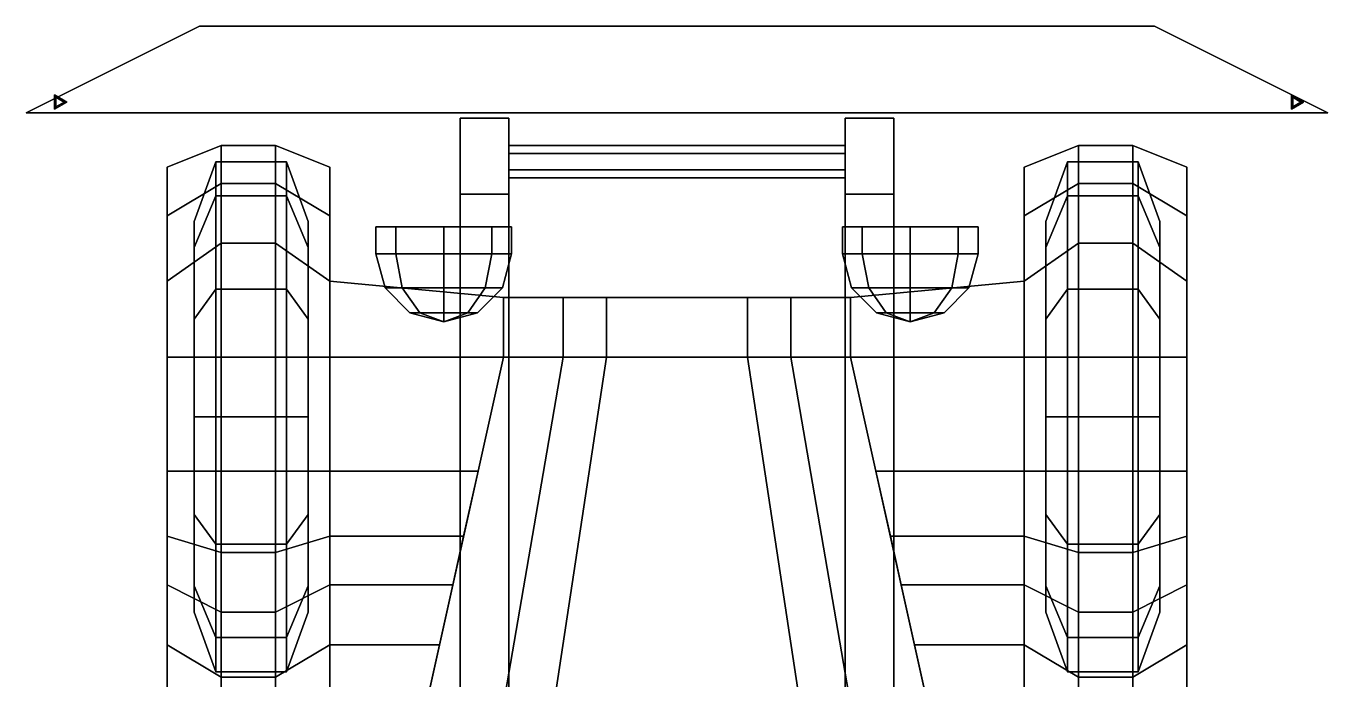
# Model space of a CAD drawing. Header units: millimetres. Extents: x -1.2 to 4.8, y -3.49 to 6.22.
# Drawn here: x -1.2 to 1.2, y 2.285 to 3.49 of the extents above; entities that cross this region are included whole.
import ezdxf

# ---------------------------------------------------------------- set-up
doc = ezdxf.new("R2010")
doc.units = ezdxf.units.MM
doc.layers.add('mudguards', color=6, linetype='Continuous')
doc.layers.add('wheels', color=2, linetype='Continuous')

msp = doc.modelspace()

# ---------------------------------------------------------------- linework, layer by layer
for points in [[(-0.8799999999999999, 3.489999999999999, 0.52), (-1.2, 3.329999999999999, 0.52), (-1.2, 3.329999999999999, 0.71), (-0.8799999999999999, 3.489999999999999, 0.71)], [(0.88, 3.489999999999999, 0.52), (1.2, 3.329999999999999, 0.52), (-1.2, 3.329999999999999, 0.52), (-0.8799999999999999, 3.489999999999999, 0.52)], [(-0.8799999999999999, 3.489999999999999, 0.71), (-1.2, 3.329999999999999, 0.71), (1.2, 3.329999999999999, 0.71), (0.88, 3.489999999999999, 0.71)], [(0.88, 3.489999999999999, 0.71), (0.88, 3.489999999999999, 0.52), (-0.8799999999999999, 3.489999999999999, 0.52), (-0.8799999999999999, 3.489999999999999, 0.71)], [(1.2, 3.329999999999999, 0.71), (1.2, 3.329999999999999, 0.52), (0.88, 3.489999999999999, 0.52), (0.88, 3.489999999999999, 0.71)], [(-1.125, 3.35, 1.07), (-1.1475, 3.362990381056767, 1.07), (-1.1475, 3.362990381056767, 1.11), (-1.125, 3.35, 1.11)], [(-1.1475, 3.362990381056767, 1.07), (-1.1475, 3.337009618943233, 1.07), (-1.1475, 3.337009618943233, 1.11), (-1.1475, 3.362990381056767, 1.11)], [(-1.13, 3.35, 1.06), (-1.145, 3.358660254037844, 1.06), (-1.1475, 3.362990381056767, 1.07), (-1.125, 3.35, 1.07)], [(-1.145, 3.358660254037844, 1.06), (-1.145, 3.341339745962155, 1.06), (-1.1475, 3.337009618943233, 1.07), (-1.1475, 3.362990381056767, 1.07)], [(-1.1475, 3.362990381056767, 1.11), (-1.1475, 3.337009618943233, 1.11), (-1.125, 3.35, 1.11)], [(1.1325, 3.362990381056767, 1.11), (1.1325, 3.337009618943233, 1.11), (1.155, 3.35, 1.11)], [(1.135, 3.358660254037844, 1.06), (1.135, 3.341339745962155, 1.06), (1.1325, 3.337009618943233, 1.07), (1.1325, 3.362990381056767, 1.07)], [(1.15, 3.35, 1.06), (1.135, 3.358660254037844, 1.06), (1.1325, 3.362990381056767, 1.07), (1.155, 3.35, 1.07)], [(1.1325, 3.362990381056767, 1.07), (1.1325, 3.337009618943233, 1.07), (1.1325, 3.337009618943233, 1.11), (1.1325, 3.362990381056767, 1.11)], [(1.155, 3.35, 1.07), (1.1325, 3.362990381056767, 1.07), (1.1325, 3.362990381056767, 1.11), (1.155, 3.35, 1.11)], [(-1.1475, 3.337009618943233, 1.07), (-1.125, 3.35, 1.07), (-1.125, 3.35, 1.11), (-1.1475, 3.337009618943233, 1.11)], [(-1.145, 3.341339745962155, 1.06), (-1.13, 3.35, 1.06), (-1.125, 3.35, 1.07), (-1.1475, 3.337009618943233, 1.07)], [(-1.13, 3.35, 0.71), (-1.145, 3.358660254037844, 0.71), (-1.145, 3.358660254037844, 1.06), (-1.13, 3.35, 1.06)], [(-1.145, 3.358660254037844, 0.71), (-1.145, 3.341339745962155, 0.71), (-1.145, 3.341339745962155, 1.06), (-1.145, 3.358660254037844, 1.06)], [(-1.145, 3.341339745962155, 0.71), (-1.13, 3.35, 0.71), (-1.13, 3.35, 1.06), (-1.145, 3.341339745962155, 1.06)], [(1.135, 3.341339745962155, 1.06), (1.15, 3.35, 1.06), (1.155, 3.35, 1.07), (1.1325, 3.337009618943233, 1.07)], [(1.1325, 3.337009618943233, 1.07), (1.155, 3.35, 1.07), (1.155, 3.35, 1.11), (1.1325, 3.337009618943233, 1.11)], [(1.135, 3.358660254037844, 0.71), (1.135, 3.341339745962155, 0.71), (1.135, 3.341339745962155, 1.06), (1.135, 3.358660254037844, 1.06)], [(1.15, 3.35, 0.71), (1.135, 3.358660254037844, 0.71), (1.135, 3.358660254037844, 1.06), (1.15, 3.35, 1.06)], [(1.135, 3.341339745962155, 0.71), (1.15, 3.35, 0.71), (1.15, 3.35, 1.06), (1.135, 3.341339745962155, 1.06)], [(-1.2, 3.329999999999999, 0.71), (-1.2, 3.329999999999999, 0.52), (1.2, 3.329999999999999, 0.52), (1.2, 3.329999999999999, 0.71)], [(-0.4000000000000004, 3.18, 0.44), (-0.4000000000000004, 1.629999999999999, 0.44), (-0.4000000000000004, 1.629999999999999, 0.64), (-0.4000000000000004, 3.32, 0.64)], [(-0.4000000000000004, 3.32, 0.64), (-0.4000000000000004, 1.629999999999999, 0.64), (-0.3099999999999999, 1.629999999999999, 0.64), (-0.3099999999999999, 3.32, 0.64)], [(-0.3099999999999999, 3.32, 0.64), (-0.3099999999999999, 3.18, 0.44), (-0.4000000000000004, 3.18, 0.44), (-0.4000000000000004, 3.32, 0.64)], [(-0.3099999999999999, 1.629999999999999, 0.64), (-0.3099999999999999, 1.629999999999999, 0.44), (-0.3099999999999999, 3.18, 0.44), (-0.3099999999999999, 3.32, 0.64)], [(0.3099999999999996, 3.18, 0.44), (0.3099999999999996, 1.629999999999999, 0.44), (0.3099999999999996, 1.629999999999999, 0.64), (0.3099999999999996, 3.32, 0.64)], [(0.4, 3.32, 0.64), (0.4, 3.18, 0.44), (0.3099999999999996, 3.18, 0.44), (0.3099999999999996, 3.32, 0.64)], [(0.3099999999999996, 3.32, 0.64), (0.3099999999999996, 1.629999999999999, 0.64), (0.4, 1.629999999999999, 0.64), (0.4, 3.32, 0.64)], [(0.4, 1.629999999999999, 0.64), (0.4, 1.629999999999999, 0.44), (0.4, 3.18, 0.44), (0.4, 3.32, 0.64)], [(0.31, 3.254999999999999, 0.6259807621135332), (0.31, 3.27, 0.6), (-0.31, 3.27, 0.6), (-0.31, 3.254999999999999, 0.6259807621135332)], [(0.31, 3.27, 0.6), (0.31, 3.254999999999999, 0.5740192378864668), (-0.31, 3.254999999999999, 0.5740192378864668), (-0.31, 3.27, 0.6)], [(0.31, 3.225, 0.6259807621135332), (0.31, 3.254999999999999, 0.6259807621135332), (-0.31, 3.254999999999999, 0.6259807621135332), (-0.31, 3.225, 0.6259807621135332)], [(0.31, 3.254999999999999, 0.5740192378864668), (0.31, 3.225, 0.5740192378864668), (-0.31, 3.225, 0.5740192378864668), (-0.31, 3.254999999999999, 0.5740192378864668)], [(0.31, 3.21, 0.6), (0.31, 3.225, 0.6259807621135332), (-0.31, 3.225, 0.6259807621135332), (-0.31, 3.21, 0.6)], [(0.31, 3.225, 0.5740192378864668), (0.31, 3.21, 0.6), (-0.31, 3.21, 0.6), (-0.31, 3.225, 0.5740192378864668)], [(-0.3099999999999999, 3.18, 0.44), (-0.3099999999999999, 1.629999999999999, 0.44), (-0.4000000000000004, 1.629999999999999, 0.44), (-0.4000000000000004, 3.18, 0.44)], [(0.4, 3.18, 0.44), (0.4, 1.629999999999999, 0.44), (0.3099999999999996, 1.629999999999999, 0.44), (0.3099999999999996, 3.18, 0.44)], [(-0.5183883476483184, 3.119999999999999, 1.158388347648319), (-0.5549999999999999, 3.119999999999999, 1.07), (-0.5549999999999999, 3.069999999999999, 1.07), (-0.5183883476483184, 3.069999999999999, 1.158388347648319)], [(-0.5549999999999999, 3.119999999999999, 1.07), (-0.5183883476483184, 3.119999999999999, 0.9816116523516816), (-0.5183883476483184, 3.069999999999999, 0.9816116523516816), (-0.5549999999999999, 3.069999999999999, 1.07)], [(-0.3416116523516816, 3.119999999999999, 0.9816116523516815), (-0.5549999999999999, 3.119999999999999, 1.07), (-0.5183883476483184, 3.119999999999999, 1.158388347648319), (-0.305, 3.119999999999999, 1.07)], [(-0.43, 3.119999999999999, 0.945), (-0.5183883476483184, 3.119999999999999, 0.9816116523516816), (-0.5549999999999999, 3.119999999999999, 1.07), (-0.3416116523516816, 3.119999999999999, 0.9816116523516815)], [(-0.43, 3.119999999999999, 1.195), (-0.5183883476483184, 3.119999999999999, 1.158388347648319), (-0.5183883476483184, 3.069999999999999, 1.158388347648319), (-0.43, 3.069999999999999, 1.195)], [(-0.5183883476483184, 3.119999999999999, 0.9816116523516816), (-0.43, 3.119999999999999, 0.945), (-0.43, 3.069999999999999, 0.945), (-0.5183883476483184, 3.069999999999999, 0.9816116523516816)], [(-0.305, 3.119999999999999, 1.07), (-0.5183883476483184, 3.119999999999999, 1.158388347648319), (-0.43, 3.119999999999999, 1.195), (-0.3416116523516816, 3.119999999999999, 1.158388347648318)], [(-0.3416116523516816, 3.119999999999999, 1.158388347648318), (-0.43, 3.119999999999999, 1.195), (-0.43, 3.069999999999999, 1.195), (-0.3416116523516816, 3.069999999999999, 1.158388347648318)], [(-0.43, 3.119999999999999, 0.945), (-0.3416116523516816, 3.119999999999999, 0.9816116523516815), (-0.3416116523516816, 3.069999999999999, 0.9816116523516815), (-0.43, 3.069999999999999, 0.945)], [(-0.305, 3.119999999999999, 1.07), (-0.3416116523516816, 3.119999999999999, 1.158388347648318), (-0.3416116523516816, 3.069999999999999, 1.158388347648318), (-0.305, 3.069999999999999, 1.07)], [(-0.3416116523516816, 3.119999999999999, 0.9816116523516815), (-0.305, 3.119999999999999, 1.07), (-0.305, 3.069999999999999, 1.07), (-0.3416116523516816, 3.069999999999999, 0.9816116523516815)], [(0.3416116523516816, 3.119999999999999, 1.158388347648319), (0.305, 3.119999999999999, 1.07), (0.305, 3.069999999999999, 1.07), (0.3416116523516816, 3.069999999999999, 1.158388347648319)], [(0.305, 3.119999999999999, 1.07), (0.3416116523516816, 3.119999999999999, 0.9816116523516816), (0.3416116523516816, 3.069999999999999, 0.9816116523516816), (0.305, 3.069999999999999, 1.07)], [(0.43, 3.119999999999999, 0.945), (0.3416116523516816, 3.119999999999999, 0.9816116523516816), (0.305, 3.119999999999999, 1.07), (0.5183883476483184, 3.119999999999999, 0.9816116523516815)], [(0.5183883476483184, 3.119999999999999, 0.9816116523516815), (0.305, 3.119999999999999, 1.07), (0.3416116523516816, 3.119999999999999, 1.158388347648319), (0.5549999999999999, 3.119999999999999, 1.07)], [(0.43, 3.119999999999999, 1.195), (0.3416116523516816, 3.119999999999999, 1.158388347648319), (0.3416116523516816, 3.069999999999999, 1.158388347648319), (0.43, 3.069999999999999, 1.195)], [(0.3416116523516816, 3.119999999999999, 0.9816116523516816), (0.43, 3.119999999999999, 0.945), (0.43, 3.069999999999999, 0.945), (0.3416116523516816, 3.069999999999999, 0.9816116523516816)], [(0.5549999999999999, 3.119999999999999, 1.07), (0.3416116523516816, 3.119999999999999, 1.158388347648319), (0.43, 3.119999999999999, 1.195), (0.5183883476483184, 3.119999999999999, 1.158388347648318)], [(0.5183883476483184, 3.119999999999999, 1.158388347648318), (0.43, 3.119999999999999, 1.195), (0.43, 3.069999999999999, 1.195), (0.5183883476483184, 3.069999999999999, 1.158388347648318)], [(0.43, 3.119999999999999, 0.945), (0.5183883476483184, 3.119999999999999, 0.9816116523516815), (0.5183883476483184, 3.069999999999999, 0.9816116523516815), (0.43, 3.069999999999999, 0.945)], [(0.5549999999999999, 3.119999999999999, 1.07), (0.5183883476483184, 3.119999999999999, 1.158388347648318), (0.5183883476483184, 3.069999999999999, 1.158388347648318), (0.5549999999999999, 3.069999999999999, 1.07)], [(0.5183883476483184, 3.119999999999999, 0.9816116523516815), (0.5549999999999999, 3.119999999999999, 1.07), (0.5549999999999999, 3.069999999999999, 1.07), (0.5183883476483184, 3.069999999999999, 0.9816116523516815)], [(-0.5382531754730548, 3.007499999999999, 1.07), (-0.5549999999999999, 3.069999999999999, 1.07), (-0.5183883476483184, 3.069999999999999, 0.9816116523516815), (-0.5065465544619743, 3.007499999999999, 0.9934534455380256)], [(-0.5065465544619743, 3.007499999999999, 1.146546554461974), (-0.5183883476483184, 3.069999999999999, 1.158388347648319), (-0.5549999999999999, 3.069999999999999, 1.07), (-0.5382531754730548, 3.007499999999999, 1.07)], [(-0.5065465544619743, 3.007499999999999, 0.9934534455380256), (-0.5183883476483184, 3.069999999999999, 0.9816116523516815), (-0.43, 3.069999999999999, 0.9450000000000001), (-0.43, 3.007499999999999, 0.9617468245269452)], [(-0.43, 3.007499999999999, 1.178253175473055), (-0.43, 3.069999999999999, 1.195), (-0.5183883476483184, 3.069999999999999, 1.158388347648319), (-0.5065465544619743, 3.007499999999999, 1.146546554461974)], [(-0.43, 3.007499999999999, 0.9617468245269452), (-0.43, 3.069999999999999, 0.9450000000000001), (-0.3416116523516816, 3.069999999999999, 0.9816116523516815), (-0.3534534455380257, 3.007499999999999, 0.9934534455380256)], [(-0.3534534455380257, 3.007499999999999, 1.146546554461974), (-0.3416116523516816, 3.069999999999999, 1.158388347648318), (-0.43, 3.069999999999999, 1.195), (-0.43, 3.007499999999999, 1.178253175473055)], [(-0.3534534455380257, 3.007499999999999, 0.9934534455380256), (-0.3416116523516816, 3.069999999999999, 0.9816116523516815), (-0.305, 3.069999999999999, 1.07), (-0.3217468245269451, 3.007499999999999, 1.07)], [(-0.3217468245269451, 3.007499999999999, 1.07), (-0.305, 3.069999999999999, 1.07), (-0.3416116523516816, 3.069999999999999, 1.158388347648318), (-0.3534534455380257, 3.007499999999999, 1.146546554461974)], [(0.3217468245269451, 3.007499999999999, 1.07), (0.305, 3.069999999999999, 1.07), (0.3416116523516815, 3.069999999999999, 0.9816116523516815), (0.3534534455380257, 3.007499999999999, 0.9934534455380256)], [(0.3534534455380257, 3.007499999999999, 1.146546554461974), (0.3416116523516816, 3.069999999999999, 1.158388347648319), (0.305, 3.069999999999999, 1.07), (0.3217468245269451, 3.007499999999999, 1.07)], [(0.3534534455380257, 3.007499999999999, 0.9934534455380256), (0.3416116523516815, 3.069999999999999, 0.9816116523516815), (0.43, 3.069999999999999, 0.9450000000000001), (0.43, 3.007499999999999, 0.9617468245269452)], [(0.43, 3.007499999999999, 1.178253175473055), (0.43, 3.069999999999999, 1.195), (0.3416116523516816, 3.069999999999999, 1.158388347648319), (0.3534534455380257, 3.007499999999999, 1.146546554461974)], [(0.43, 3.007499999999999, 0.9617468245269452), (0.43, 3.069999999999999, 0.9450000000000001), (0.5183883476483184, 3.069999999999999, 0.9816116523516815), (0.5065465544619743, 3.007499999999999, 0.9934534455380256)], [(0.5065465544619743, 3.007499999999999, 1.146546554461974), (0.5183883476483184, 3.069999999999999, 1.158388347648318), (0.43, 3.069999999999999, 1.195), (0.43, 3.007499999999999, 1.178253175473055)], [(0.5065465544619743, 3.007499999999999, 0.9934534455380256), (0.5183883476483184, 3.069999999999999, 0.9816116523516815), (0.5549999999999999, 3.069999999999999, 1.07), (0.5382531754730548, 3.007499999999999, 1.07)], [(0.5382531754730548, 3.007499999999999, 1.07), (0.5549999999999999, 3.069999999999999, 1.07), (0.5183883476483184, 3.069999999999999, 1.158388347648318), (0.5065465544619743, 3.007499999999999, 1.146546554461974)], [(-0.4925, 2.961746824526945, 1.07), (-0.5382531754730548, 3.007499999999999, 1.07), (-0.5065465544619743, 3.007499999999999, 0.9934534455380256), (-0.4741941738241592, 2.961746824526945, 1.025805826175841)], [(-0.4741941738241592, 2.961746824526945, 1.114194173824159), (-0.5065465544619743, 3.007499999999999, 1.146546554461974), (-0.5382531754730548, 3.007499999999999, 1.07), (-0.4925, 2.961746824526945, 1.07)], [(-0.4741941738241592, 2.961746824526945, 1.025805826175841), (-0.5065465544619743, 3.007499999999999, 0.9934534455380256), (-0.43, 3.007499999999999, 0.9617468245269452), (-0.43, 2.961746824526945, 1.0075)], [(-0.43, 2.961746824526945, 1.1325), (-0.43, 3.007499999999999, 1.178253175473055), (-0.5065465544619743, 3.007499999999999, 1.146546554461974), (-0.4741941738241592, 2.961746824526945, 1.114194173824159)], [(-0.43, 2.961746824526945, 1.0075), (-0.43, 3.007499999999999, 0.9617468245269452), (-0.3534534455380257, 3.007499999999999, 0.9934534455380256), (-0.3858058261758407, 2.961746824526945, 1.025805826175841)], [(-0.3858058261758407, 2.961746824526945, 1.114194173824159), (-0.3534534455380257, 3.007499999999999, 1.146546554461974), (-0.43, 3.007499999999999, 1.178253175473055), (-0.43, 2.961746824526945, 1.1325)], [(-0.3858058261758407, 2.961746824526945, 1.025805826175841), (-0.3534534455380257, 3.007499999999999, 0.9934534455380256), (-0.3217468245269451, 3.007499999999999, 1.07), (-0.3675, 2.961746824526945, 1.07)], [(-0.3675, 2.961746824526945, 1.07), (-0.3217468245269451, 3.007499999999999, 1.07), (-0.3534534455380257, 3.007499999999999, 1.146546554461974), (-0.3858058261758407, 2.961746824526945, 1.114194173824159)], [(0.3675, 2.961746824526945, 1.07), (0.3217468245269451, 3.007499999999999, 1.07), (0.3534534455380257, 3.007499999999999, 0.9934534455380256), (0.3858058261758407, 2.961746824526945, 1.025805826175841)], [(0.3858058261758407, 2.961746824526945, 1.114194173824159), (0.3534534455380257, 3.007499999999999, 1.146546554461974), (0.3217468245269451, 3.007499999999999, 1.07), (0.3675, 2.961746824526945, 1.07)], [(0.3858058261758407, 2.961746824526945, 1.025805826175841), (0.3534534455380257, 3.007499999999999, 0.9934534455380256), (0.43, 3.007499999999999, 0.9617468245269452), (0.43, 2.961746824526945, 1.0075)], [(0.43, 2.961746824526945, 1.1325), (0.43, 3.007499999999999, 1.178253175473055), (0.3534534455380257, 3.007499999999999, 1.146546554461974), (0.3858058261758407, 2.961746824526945, 1.114194173824159)], [(0.43, 2.961746824526945, 1.0075), (0.43, 3.007499999999999, 0.9617468245269452), (0.5065465544619743, 3.007499999999999, 0.9934534455380256), (0.4741941738241592, 2.961746824526945, 1.025805826175841)], [(0.4741941738241592, 2.961746824526945, 1.114194173824159), (0.5065465544619743, 3.007499999999999, 1.146546554461974), (0.43, 3.007499999999999, 1.178253175473055), (0.43, 2.961746824526945, 1.1325)], [(0.4741941738241592, 2.961746824526945, 1.025805826175841), (0.5065465544619743, 3.007499999999999, 0.9934534455380256), (0.5382531754730548, 3.007499999999999, 1.07), (0.4925, 2.961746824526945, 1.07)], [(0.4925, 2.961746824526945, 1.07), (0.5382531754730548, 3.007499999999999, 1.07), (0.5065465544619743, 3.007499999999999, 1.146546554461974), (0.4741941738241592, 2.961746824526945, 1.114194173824159)], [(-0.3200000000000003, 2.989999999999999, 0.5700000000000001), (-0.3200000000000003, 2.879999999999999, 0.5700000000000001), (-0.3200000000000003, 2.879999999999999, 1.31), (-0.3200000000000003, 2.989999999999999, 1.31)], [(0.32, 2.989999999999999, 1.31), (0.32, 2.989999999999999, 0.5700000000000001), (-0.3200000000000003, 2.989999999999999, 0.5700000000000001), (-0.3200000000000003, 2.989999999999999, 1.31)], [(-0.3200000000000003, 2.989999999999999, 1.31), (-0.3200000000000003, 2.879999999999999, 1.31), (-0.21, 2.879999999999999, 1.38), (-0.21, 2.989999999999999, 1.38)], [(0.21, 2.989999999999999, 1.38), (0.3200000000000001, 2.989999999999999, 1.31), (-0.3200000000000003, 2.989999999999999, 1.31), (-0.21, 2.989999999999999, 1.38)], [(-0.21, 2.989999999999999, 1.38), (-0.21, 2.879999999999999, 1.38), (-0.13, 2.879999999999999, 1.41), (-0.13, 2.989999999999999, 1.41)], [(0.1300000000000006, 2.989999999999999, 1.41), (0.2100000000000006, 2.989999999999999, 1.38), (-0.21, 2.989999999999999, 1.38), (-0.13, 2.989999999999999, 1.41)], [(-0.13, 2.989999999999999, 1.41), (-0.13, 2.879999999999999, 1.41), (0.13, 2.879999999999999, 1.41), (0.13, 2.989999999999999, 1.41)], [(0.21, 2.879999999999999, 1.38), (0.21, 2.989999999999999, 1.38), (0.13, 2.989999999999999, 1.41), (0.13, 2.879999999999999, 1.41)], [(0.32, 2.879999999999999, 1.31), (0.32, 2.989999999999999, 1.31), (0.21, 2.989999999999999, 1.38), (0.21, 2.879999999999999, 1.38)], [(0.32, 2.879999999999999, 1.31), (0.32, 2.879999999999999, 0.5700000000000001), (0.32, 2.989999999999999, 0.5700000000000001), (0.32, 2.989999999999999, 1.31)], [(-0.43, 2.944999999999999, 1.07), (-0.4925, 2.961746824526945, 1.07), (-0.4741941738241592, 2.961746824526945, 1.025805826175841), (-0.43, 2.944999999999999, 1.07)], [(-0.43, 2.944999999999999, 1.07), (-0.4741941738241592, 2.961746824526945, 1.114194173824159), (-0.4925, 2.961746824526945, 1.07), (-0.43, 2.944999999999999, 1.07)], [(-0.43, 2.944999999999999, 1.07), (-0.4741941738241592, 2.961746824526945, 1.025805826175841), (-0.43, 2.961746824526945, 1.0075), (-0.43, 2.944999999999999, 1.07)], [(-0.43, 2.944999999999999, 1.07), (-0.43, 2.961746824526945, 1.1325), (-0.4741941738241592, 2.961746824526945, 1.114194173824159), (-0.43, 2.944999999999999, 1.07)], [(-0.43, 2.944999999999999, 1.07), (-0.43, 2.961746824526945, 1.0075), (-0.3858058261758407, 2.961746824526945, 1.025805826175841), (-0.43, 2.944999999999999, 1.07)], [(-0.43, 2.944999999999999, 1.07), (-0.3858058261758407, 2.961746824526945, 1.025805826175841), (-0.3675, 2.961746824526945, 1.07), (-0.43, 2.944999999999999, 1.07)], [(-0.43, 2.944999999999999, 1.07), (-0.3675, 2.961746824526945, 1.07), (-0.3858058261758407, 2.961746824526945, 1.114194173824159), (-0.43, 2.944999999999999, 1.07)], [(-0.43, 2.944999999999999, 1.07), (-0.3858058261758407, 2.961746824526945, 1.114194173824159), (-0.43, 2.961746824526945, 1.1325), (-0.43, 2.944999999999999, 1.07)], [(0.43, 2.944999999999999, 1.07), (0.3675, 2.961746824526945, 1.07), (0.3858058261758407, 2.961746824526945, 1.025805826175841), (0.43, 2.944999999999999, 1.07)], [(0.43, 2.944999999999999, 1.07), (0.3858058261758407, 2.961746824526945, 1.114194173824159), (0.3675, 2.961746824526945, 1.07), (0.43, 2.944999999999999, 1.07)], [(0.43, 2.944999999999999, 1.07), (0.3858058261758407, 2.961746824526945, 1.025805826175841), (0.43, 2.961746824526945, 1.0075), (0.43, 2.944999999999999, 1.07)], [(0.43, 2.944999999999999, 1.07), (0.43, 2.961746824526945, 1.1325), (0.3858058261758407, 2.961746824526945, 1.114194173824159), (0.43, 2.944999999999999, 1.07)], [(0.43, 2.944999999999999, 1.07), (0.43, 2.961746824526945, 1.0075), (0.4741941738241592, 2.961746824526945, 1.025805826175841), (0.43, 2.944999999999999, 1.07)], [(0.43, 2.944999999999999, 1.07), (0.4741941738241592, 2.961746824526945, 1.025805826175841), (0.4925, 2.961746824526945, 1.07), (0.43, 2.944999999999999, 1.07)], [(0.43, 2.944999999999999, 1.07), (0.4925, 2.961746824526945, 1.07), (0.4741941738241592, 2.961746824526945, 1.114194173824159), (0.43, 2.944999999999999, 1.07)], [(0.43, 2.944999999999999, 1.07), (0.4741941738241592, 2.961746824526945, 1.114194173824159), (0.43, 2.961746824526945, 1.1325), (0.43, 2.944999999999999, 1.07)], [(-0.3200000000000003, 2.879999999999999, 0.5700000000000001), (-0.54, 1.89, 0.5700000000000001), (-0.54, 1.89, 1.31), (-0.3200000000000003, 2.879999999999999, 1.31)], [(-0.3200000000000003, 2.879999999999999, 1.31), (-0.54, 1.89, 1.31), (-0.38, 1.89, 1.38), (-0.21, 2.879999999999999, 1.38)], [(-0.21, 2.879999999999999, 1.38), (-0.38, 1.89, 1.38), (-0.28, 1.89, 1.41), (-0.13, 2.879999999999999, 1.41)], [(0.28, 1.89, 1.41), (0.13, 2.879999999999999, 1.41), (-0.13, 2.879999999999999, 1.41), (-0.28, 1.89, 1.41)], [(0.38, 1.89, 1.38), (0.21, 2.879999999999999, 1.38), (0.13, 2.879999999999999, 1.41), (0.28, 1.89, 1.41)], [(0.54, 1.89, 1.31), (0.32, 2.879999999999999, 1.31), (0.21, 2.879999999999999, 1.38), (0.38, 1.89, 1.38)], [(0.54, 1.89, 1.31), (0.54, 1.89, 0.5700000000000001), (0.32, 2.879999999999999, 0.5700000000000001), (0.32, 2.879999999999999, 1.31)]]:
    msp.add_3dface(points)
at = {"layer": 'mudguards'}
for points in [[(-0.84, 3.27, 0.8600000000000001), (-0.84, 3.199999999999999, 0.96), (-0.94, 3.14, 0.88), (-0.94, 3.23, 0.75)], [(-0.94, 3.23, 0.75), (-0.94, 3.14, 0.88), (-0.84, 3.199999999999999, 0.96), (-0.84, 3.27, 0.8600000000000001)], [(-0.74, 3.27, 0.8600000000000001), (-0.7399999999999998, 3.199999999999999, 0.9600000000000005), (-0.8399999999999997, 3.199999999999999, 0.9600000000000005), (-0.84, 3.27, 0.8600000000000001)], [(-0.84, 3.27, 0.8600000000000001), (-0.8399999999999997, 3.199999999999999, 0.9600000000000005), (-0.7399999999999998, 3.199999999999999, 0.9600000000000005), (-0.74, 3.27, 0.8600000000000001)], [(-0.74, 3.27, 0.8600000000000001), (-0.74, 3.199999999999999, 0.96), (-0.64, 3.14, 0.88), (-0.64, 3.23, 0.75)], [(-0.64, 3.23, 0.75), (-0.64, 3.14, 0.88), (-0.74, 3.199999999999999, 0.96), (-0.74, 3.27, 0.8600000000000001)], [(0.64, 3.23, 0.75), (0.64, 3.14, 0.88), (0.74, 3.199999999999999, 0.96), (0.74, 3.27, 0.8600000000000001)], [(0.74, 3.27, 0.8600000000000001), (0.74, 3.199999999999999, 0.96), (0.64, 3.14, 0.88), (0.64, 3.23, 0.75)], [(0.74, 3.27, 0.8600000000000001), (0.7399999999999998, 3.199999999999999, 0.9600000000000005), (0.8399999999999997, 3.199999999999999, 0.9600000000000005), (0.84, 3.27, 0.8600000000000001)], [(0.84, 3.27, 0.8600000000000001), (0.8399999999999997, 3.199999999999999, 0.9600000000000005), (0.7399999999999998, 3.199999999999999, 0.9600000000000005), (0.74, 3.27, 0.8600000000000001)], [(0.94, 3.23, 0.75), (0.94, 3.14, 0.88), (0.84, 3.199999999999999, 0.96), (0.84, 3.27, 0.8600000000000001)], [(0.84, 3.27, 0.8600000000000001), (0.84, 3.199999999999999, 0.96), (0.94, 3.14, 0.88), (0.94, 3.23, 0.75)], [(-0.94, 3.14, 0.88), (-0.94, 3.02, 1), (-0.84, 3.09, 1.06), (-0.84, 3.199999999999999, 0.9600000000000002)], [(-0.84, 3.199999999999999, 0.9600000000000002), (-0.84, 3.09, 1.06), (-0.94, 3.02, 1), (-0.94, 3.14, 0.88)], [(-0.84, 3.199999999999999, 0.9600000000000005), (-0.84, 3.09, 1.06), (-0.74, 3.09, 1.06), (-0.74, 3.199999999999999, 0.9600000000000005)], [(-0.74, 3.199999999999999, 0.9600000000000005), (-0.74, 3.09, 1.06), (-0.84, 3.09, 1.06), (-0.84, 3.199999999999999, 0.9600000000000005)], [(-0.64, 3.14, 0.88), (-0.64, 3.02, 1), (-0.74, 3.09, 1.06), (-0.74, 3.199999999999999, 0.9600000000000002)], [(-0.74, 3.199999999999999, 0.9600000000000002), (-0.74, 3.09, 1.06), (-0.64, 3.02, 1), (-0.64, 3.14, 0.88)], [(0.64, 3.14, 0.88), (0.64, 3.02, 1), (0.74, 3.09, 1.06), (0.74, 3.199999999999999, 0.9600000000000002)], [(0.74, 3.199999999999999, 0.9600000000000002), (0.74, 3.09, 1.06), (0.64, 3.02, 1), (0.64, 3.14, 0.88)], [(0.84, 3.199999999999999, 0.9600000000000005), (0.84, 3.09, 1.06), (0.74, 3.09, 1.06), (0.74, 3.199999999999999, 0.9600000000000005)], [(0.74, 3.199999999999999, 0.9600000000000005), (0.74, 3.09, 1.06), (0.84, 3.09, 1.06), (0.84, 3.199999999999999, 0.9600000000000005)], [(0.94, 3.14, 0.88), (0.94, 3.02, 1), (0.84, 3.09, 1.06), (0.84, 3.199999999999999, 0.9600000000000002)], [(0.84, 3.199999999999999, 0.9600000000000002), (0.84, 3.09, 1.06), (0.94, 3.02, 1), (0.94, 3.14, 0.88)], [(-0.84, 3.089999999999999, 1.06), (-0.84, 2.879999999999999, 1.16), (-0.94, 2.879999999999999, 1.07), (-0.94, 3.02, 1)], [(-0.94, 3.02, 1), (-0.94, 2.879999999999999, 1.07), (-0.84, 2.879999999999999, 1.16), (-0.84, 3.089999999999999, 1.06)], [(-0.74, 3.09, 1.06), (-0.74, 2.879999999999999, 1.16), (-0.84, 2.879999999999999, 1.16), (-0.84, 3.089999999999999, 1.06)], [(-0.84, 3.089999999999999, 1.06), (-0.84, 2.879999999999999, 1.16), (-0.74, 2.879999999999999, 1.16), (-0.74, 3.09, 1.06)], [(-0.74, 3.089999999999999, 1.06), (-0.74, 2.879999999999999, 1.16), (-0.64, 2.879999999999999, 1.07), (-0.64, 3.02, 1)], [(-0.64, 3.02, 1), (-0.64, 2.879999999999999, 1.07), (-0.74, 2.879999999999999, 1.16), (-0.74, 3.089999999999999, 1.06)], [(0.74, 3.089999999999999, 1.06), (0.74, 2.879999999999999, 1.16), (0.64, 2.879999999999999, 1.07), (0.64, 3.02, 1)], [(0.64, 3.02, 1), (0.64, 2.879999999999999, 1.07), (0.74, 2.879999999999999, 1.16), (0.74, 3.089999999999999, 1.06)], [(0.74, 3.09, 1.06), (0.74, 2.879999999999999, 1.16), (0.84, 2.879999999999999, 1.16), (0.84, 3.089999999999999, 1.06)], [(0.84, 3.089999999999999, 1.06), (0.84, 2.879999999999999, 1.16), (0.74, 2.879999999999999, 1.16), (0.74, 3.09, 1.06)], [(0.84, 3.089999999999999, 1.06), (0.84, 2.879999999999999, 1.16), (0.94, 2.879999999999999, 1.07), (0.94, 3.02, 1)], [(0.94, 3.02, 1), (0.94, 2.879999999999999, 1.07), (0.84, 2.879999999999999, 1.16), (0.84, 3.089999999999999, 1.06)], [(-0.64, 3.02, 1), (-0.64, 2.879999999999999, 1.07), (-0.32, 2.879999999999999, 0.5700000000000001), (-0.32, 2.989999999999999, 0.5700000000000001)], [(-0.32, 2.989999999999999, 0.5700000000000001), (-0.32, 2.879999999999999, 0.5700000000000001), (-0.64, 2.879999999999999, 1.07), (-0.64, 3.02, 1)], [(0.64, 3.02, 0.9999999999999996), (0.64, 2.879999999999999, 1.07), (0.32, 2.879999999999999, 0.5700000000000001), (0.32, 2.989999999999999, 0.5700000000000001)], [(0.32, 2.989999999999999, 0.5700000000000001), (0.32, 2.879999999999999, 0.5700000000000001), (0.64, 2.879999999999999, 1.07), (0.64, 3.02, 0.9999999999999996)], [(-0.94, 2.879999999999999, 1.07), (-0.94, 2.669999999999999, 1.07), (-0.84, 2.669999999999999, 1.16), (-0.84, 2.879999999999999, 1.16)], [(-0.84, 2.879999999999999, 1.16), (-0.84, 2.669999999999999, 1.16), (-0.94, 2.669999999999999, 1.07), (-0.94, 2.879999999999999, 1.07)], [(-0.74, 2.879999999999999, 1.16), (-0.74, 2.669999999999999, 1.16), (-0.84, 2.669999999999999, 1.16), (-0.84, 2.879999999999999, 1.16)], [(-0.84, 2.879999999999999, 1.16), (-0.84, 2.669999999999999, 1.16), (-0.74, 2.669999999999999, 1.16), (-0.74, 2.879999999999999, 1.16)], [(-0.64, 2.879999999999999, 1.07), (-0.64, 2.669999999999999, 1.07), (-0.74, 2.669999999999999, 1.16), (-0.74, 2.879999999999999, 1.16)], [(-0.74, 2.879999999999999, 1.16), (-0.74, 2.669999999999999, 1.16), (-0.64, 2.669999999999999, 1.07), (-0.64, 2.879999999999999, 1.07)], [(-0.32, 2.879999999999999, 0.5700000000000001), (-0.3666666666666668, 2.669999999999999, 0.5700000000000001), (-0.64, 2.669999999999999, 1.07), (-0.64, 2.879999999999999, 1.07)], [(-0.64, 2.879999999999999, 1.07), (-0.64, 2.669999999999999, 1.07), (-0.3666666666666668, 2.669999999999999, 0.5700000000000001), (-0.32, 2.879999999999999, 0.5700000000000001)], [(0.32, 2.879999999999999, 0.5700000000000001), (0.3666666666666668, 2.669999999999999, 0.5700000000000001), (0.64, 2.669999999999999, 1.07), (0.64, 2.879999999999999, 1.07)], [(0.64, 2.879999999999999, 1.07), (0.64, 2.669999999999999, 1.07), (0.3666666666666668, 2.669999999999999, 0.5700000000000001), (0.32, 2.879999999999999, 0.5700000000000001)], [(0.74, 2.879999999999999, 1.16), (0.74, 2.669999999999999, 1.16), (0.64, 2.669999999999999, 1.07), (0.64, 2.879999999999999, 1.07)], [(0.64, 2.879999999999999, 1.07), (0.64, 2.669999999999999, 1.07), (0.74, 2.669999999999999, 1.16), (0.74, 2.879999999999999, 1.16)], [(0.74, 2.879999999999999, 1.16), (0.74, 2.669999999999999, 1.16), (0.84, 2.669999999999999, 1.16), (0.84, 2.879999999999999, 1.16)], [(0.84, 2.879999999999999, 1.16), (0.84, 2.669999999999999, 1.16), (0.74, 2.669999999999999, 1.16), (0.74, 2.879999999999999, 1.16)], [(0.94, 2.879999999999999, 1.07), (0.94, 2.669999999999999, 1.07), (0.84, 2.669999999999999, 1.16), (0.84, 2.879999999999999, 1.16)], [(0.84, 2.879999999999999, 1.16), (0.84, 2.669999999999999, 1.16), (0.94, 2.669999999999999, 1.07), (0.94, 2.879999999999999, 1.07)], [(-0.94, 2.669999999999999, 1.07), (-0.94, 2.549999999999999, 1.02), (-0.84, 2.52, 1.1), (-0.84, 2.669999999999999, 1.16)], [(-0.84, 2.669999999999999, 1.16), (-0.84, 2.52, 1.1), (-0.94, 2.549999999999999, 1.02), (-0.94, 2.669999999999999, 1.07)], [(-0.74, 2.669999999999999, 1.16), (-0.74, 2.52, 1.1), (-0.84, 2.52, 1.1), (-0.84, 2.669999999999999, 1.16)], [(-0.84, 2.669999999999999, 1.16), (-0.84, 2.52, 1.1), (-0.74, 2.52, 1.1), (-0.74, 2.669999999999999, 1.16)], [(-0.64, 2.669999999999999, 1.07), (-0.64, 2.549999999999999, 1.02), (-0.74, 2.52, 1.1), (-0.74, 2.669999999999999, 1.16)], [(-0.74, 2.669999999999999, 1.16), (-0.74, 2.52, 1.1), (-0.64, 2.549999999999999, 1.02), (-0.64, 2.669999999999999, 1.07)], [(-0.64, 2.669999999999999, 1.07), (-0.64, 2.549999999999999, 1.02), (-0.3933333333333335, 2.549999999999999, 0.5700000000000001), (-0.3666666666666668, 2.669999999999999, 0.5700000000000001)], [(-0.3666666666666668, 2.669999999999999, 0.5700000000000001), (-0.3933333333333335, 2.549999999999999, 0.5700000000000001), (-0.64, 2.549999999999999, 1.02), (-0.64, 2.669999999999999, 1.07)], [(0.3666666666666668, 2.669999999999999, 0.5700000000000001), (0.3933333333333335, 2.549999999999999, 0.5700000000000001), (0.64, 2.549999999999999, 1.02), (0.64, 2.669999999999999, 1.07)], [(0.64, 2.669999999999999, 1.07), (0.64, 2.549999999999999, 1.02), (0.3933333333333335, 2.549999999999999, 0.5700000000000001), (0.3666666666666668, 2.669999999999999, 0.5700000000000001)], [(0.64, 2.669999999999999, 1.07), (0.64, 2.549999999999999, 1.02), (0.74, 2.52, 1.1), (0.74, 2.669999999999999, 1.16)], [(0.74, 2.669999999999999, 1.16), (0.74, 2.52, 1.1), (0.64, 2.549999999999999, 1.02), (0.64, 2.669999999999999, 1.07)], [(0.74, 2.669999999999999, 1.16), (0.74, 2.52, 1.1), (0.84, 2.52, 1.1), (0.84, 2.669999999999999, 1.16)], [(0.84, 2.669999999999999, 1.16), (0.84, 2.52, 1.1), (0.74, 2.52, 1.1), (0.74, 2.669999999999999, 1.16)], [(0.94, 2.669999999999999, 1.07), (0.94, 2.549999999999999, 1.02), (0.84, 2.52, 1.1), (0.84, 2.669999999999999, 1.16)], [(0.84, 2.669999999999999, 1.16), (0.84, 2.52, 1.1), (0.94, 2.549999999999999, 1.02), (0.94, 2.669999999999999, 1.07)], [(-0.84, 2.52, 1.1), (-0.84, 2.41, 1.02), (-0.94, 2.46, 0.9600000000000002), (-0.94, 2.549999999999999, 1.02)], [(-0.94, 2.549999999999999, 1.02), (-0.94, 2.46, 0.9600000000000002), (-0.84, 2.41, 1.02), (-0.84, 2.52, 1.1)], [(-0.64, 2.549999999999999, 1.02), (-0.64, 2.46, 0.9600000000000002), (-0.74, 2.41, 1.02), (-0.74, 2.52, 1.1)], [(-0.74, 2.52, 1.1), (-0.74, 2.41, 1.02), (-0.64, 2.46, 0.9600000000000002), (-0.64, 2.549999999999999, 1.02)], [(-0.64, 2.549999999999999, 1.02), (-0.64, 2.46, 0.9600000000000006), (-0.4133333333333334, 2.46, 0.5700000000000001), (-0.3933333333333335, 2.549999999999999, 0.5700000000000001)], [(-0.3933333333333335, 2.549999999999999, 0.5700000000000001), (-0.4133333333333334, 2.46, 0.5700000000000001), (-0.64, 2.46, 0.9600000000000006), (-0.64, 2.549999999999999, 1.02)], [(0.3933333333333335, 2.549999999999999, 0.5700000000000001), (0.4133333333333334, 2.46, 0.5700000000000001), (0.64, 2.46, 0.9600000000000006), (0.64, 2.549999999999999, 1.02)], [(0.64, 2.549999999999999, 1.02), (0.64, 2.46, 0.9600000000000006), (0.4133333333333334, 2.46, 0.5700000000000001), (0.3933333333333335, 2.549999999999999, 0.5700000000000001)], [(0.74, 2.52, 1.1), (0.74, 2.41, 1.02), (0.64, 2.46, 0.9600000000000002), (0.64, 2.549999999999999, 1.02)], [(0.64, 2.549999999999999, 1.02), (0.64, 2.46, 0.9600000000000002), (0.74, 2.41, 1.02), (0.74, 2.52, 1.1)], [(0.84, 2.52, 1.1), (0.84, 2.41, 1.02), (0.94, 2.46, 0.9600000000000002), (0.94, 2.549999999999999, 1.02)], [(0.94, 2.549999999999999, 1.02), (0.94, 2.46, 0.9600000000000002), (0.84, 2.41, 1.02), (0.84, 2.52, 1.1)], [(-0.84, 2.52, 1.1), (-0.84, 2.41, 1.02), (-0.74, 2.41, 1.02), (-0.74, 2.52, 1.1)], [(-0.74, 2.52, 1.1), (-0.74, 2.41, 1.02), (-0.84, 2.41, 1.02), (-0.84, 2.52, 1.1)], [(0.84, 2.52, 1.1), (0.84, 2.41, 1.02), (0.74, 2.41, 1.02), (0.74, 2.52, 1.1)], [(0.74, 2.52, 1.1), (0.74, 2.41, 1.02), (0.84, 2.41, 1.02), (0.84, 2.52, 1.1)], [(-0.84, 2.41, 1.02), (-0.84, 2.29, 0.88), (-0.94, 2.35, 0.85), (-0.94, 2.46, 0.96)], [(-0.94, 2.46, 0.96), (-0.94, 2.35, 0.85), (-0.84, 2.29, 0.88), (-0.84, 2.41, 1.02)], [(-0.74, 2.41, 1.02), (-0.74, 2.29, 0.88), (-0.64, 2.35, 0.85), (-0.64, 2.46, 0.96)], [(-0.64, 2.46, 0.96), (-0.64, 2.35, 0.85), (-0.74, 2.29, 0.88), (-0.74, 2.41, 1.02)], [(-0.4133333333333334, 2.46, 0.5700000000000001), (-0.4377777777777779, 2.35, 0.5700000000000001), (-0.64, 2.35, 0.85), (-0.64, 2.46, 0.9600000000000006)], [(-0.64, 2.46, 0.9600000000000006), (-0.64, 2.35, 0.85), (-0.4377777777777779, 2.35, 0.5700000000000001), (-0.4133333333333334, 2.46, 0.5700000000000001)], [(0.64, 2.46, 0.9600000000000006), (0.64, 2.35, 0.85), (0.4377777777777779, 2.35, 0.5700000000000001), (0.4133333333333334, 2.46, 0.5700000000000001)], [(0.4133333333333334, 2.46, 0.5700000000000001), (0.4377777777777779, 2.35, 0.5700000000000001), (0.64, 2.35, 0.85), (0.64, 2.46, 0.9600000000000006)], [(0.74, 2.41, 1.02), (0.74, 2.29, 0.88), (0.64, 2.35, 0.85), (0.64, 2.46, 0.96)], [(0.64, 2.46, 0.96), (0.64, 2.35, 0.85), (0.74, 2.29, 0.88), (0.74, 2.41, 1.02)], [(0.84, 2.41, 1.02), (0.84, 2.29, 0.88), (0.94, 2.35, 0.85), (0.94, 2.46, 0.96)], [(0.94, 2.46, 0.96), (0.94, 2.35, 0.85), (0.84, 2.29, 0.88), (0.84, 2.41, 1.02)], [(-0.74, 2.41, 1.02), (-0.74, 2.29, 0.88), (-0.84, 2.29, 0.88), (-0.84, 2.41, 1.02)], [(-0.84, 2.41, 1.02), (-0.84, 2.29, 0.88), (-0.74, 2.29, 0.88), (-0.74, 2.41, 1.02)], [(0.84, 2.41, 1.02), (0.84, 2.29, 0.88), (0.74, 2.29, 0.88), (0.74, 2.41, 1.02)], [(0.74, 2.41, 1.02), (0.74, 2.29, 0.88), (0.84, 2.29, 0.88), (0.84, 2.41, 1.02)], [(-0.94, 2.35, 0.85), (-0.94, 2.25, 0.68), (-0.84, 2.169999999999999, 0.6900000000000001), (-0.84, 2.29, 0.88)], [(-0.84, 2.29, 0.88), (-0.84, 2.169999999999999, 0.6900000000000001), (-0.94, 2.25, 0.68), (-0.94, 2.35, 0.85)], [(-0.74, 2.29, 0.88), (-0.74, 2.169999999999999, 0.6900000000000001), (-0.64, 2.25, 0.68), (-0.64, 2.35, 0.85)], [(-0.64, 2.35, 0.85), (-0.64, 2.25, 0.68), (-0.74, 2.169999999999999, 0.6900000000000001), (-0.74, 2.29, 0.88)], [(-0.4377777777777779, 2.35, 0.5700000000000001), (-0.4600000000000001, 2.25, 0.5700000000000001), (-0.64, 2.25, 0.68), (-0.64, 2.35, 0.85)], [(-0.64, 2.35, 0.85), (-0.64, 2.25, 0.68), (-0.4600000000000001, 2.25, 0.5700000000000001), (-0.4377777777777779, 2.35, 0.5700000000000001)], [(0.64, 2.35, 0.85), (0.64, 2.25, 0.68), (0.4600000000000001, 2.25, 0.5700000000000001), (0.4377777777777779, 2.35, 0.5700000000000001)], [(0.4377777777777779, 2.35, 0.5700000000000001), (0.4600000000000001, 2.25, 0.5700000000000001), (0.64, 2.25, 0.68), (0.64, 2.35, 0.85)], [(0.74, 2.29, 0.88), (0.74, 2.169999999999999, 0.6900000000000001), (0.64, 2.25, 0.68), (0.64, 2.35, 0.85)], [(0.64, 2.35, 0.85), (0.64, 2.25, 0.68), (0.74, 2.169999999999999, 0.6900000000000001), (0.74, 2.29, 0.88)], [(0.84, 2.29, 0.88), (0.84, 2.169999999999999, 0.6900000000000001), (0.94, 2.25, 0.68), (0.94, 2.35, 0.85)], [(0.94, 2.35, 0.85), (0.94, 2.25, 0.68), (0.84, 2.169999999999999, 0.6900000000000001), (0.84, 2.29, 0.88)], [(-0.74, 2.29, 0.88), (-0.74, 2.169999999999999, 0.6900000000000001), (-0.84, 2.169999999999999, 0.6900000000000001), (-0.84, 2.29, 0.88)], [(-0.84, 2.29, 0.88), (-0.84, 2.169999999999999, 0.6900000000000001), (-0.74, 2.169999999999999, 0.6900000000000001), (-0.74, 2.29, 0.88)], [(0.84, 2.29, 0.88), (0.84, 2.169999999999999, 0.6900000000000001), (0.74, 2.169999999999999, 0.6900000000000001), (0.74, 2.29, 0.88)], [(0.74, 2.29, 0.88), (0.74, 2.169999999999999, 0.6900000000000001), (0.84, 2.169999999999999, 0.6900000000000001), (0.84, 2.29, 0.88)]]:
    msp.add_3dface(points, dxfattribs=at)
at = {"layer": 'wheels'}
for points in [[(-0.85, 3.24, 0.4600000000000003), (-0.85, 3.177031939778687, 0.2249999999999998), (-0.89, 3.081769145362397, 0.2800000000000002), (-0.89, 3.13, 0.4600000000000002)], [(-0.85, 3.177031939778686, 0.6950000000000007), (-0.85, 3.24, 0.4600000000000003), (-0.89, 3.13, 0.4600000000000002), (-0.89, 3.081769145362397, 0.6400000000000001)], [(-0.72, 3.24, 0.4600000000000003), (-0.72, 3.177031939778687, 0.2249999999999998), (-0.85, 3.177031939778687, 0.2249999999999998), (-0.85, 3.24, 0.4600000000000003)], [(-0.72, 3.177031939778686, 0.6950000000000007), (-0.72, 3.24, 0.4600000000000003), (-0.85, 3.24, 0.4600000000000003), (-0.85, 3.177031939778686, 0.6950000000000007)], [(-0.72, 3.177031939778686, 0.2249999999999994), (-0.72, 3.24, 0.4599999999999997), (-0.6799999999999999, 3.13, 0.4599999999999998), (-0.6799999999999999, 3.081769145362397, 0.28)], [(-0.72, 3.24, 0.4599999999999997), (-0.72, 3.177031939778687, 0.6950000000000003), (-0.6799999999999999, 3.081769145362397, 0.6399999999999997), (-0.6799999999999999, 3.13, 0.4599999999999998)], [(0.7200000000000001, 3.177031939778686, 0.6950000000000007), (0.7200000000000001, 3.24, 0.4600000000000003), (0.68, 3.13, 0.4600000000000002), (0.68, 3.081769145362397, 0.6400000000000001)], [(0.7200000000000001, 3.24, 0.4600000000000003), (0.7200000000000001, 3.177031939778687, 0.2249999999999998), (0.68, 3.081769145362397, 0.2800000000000002), (0.68, 3.13, 0.4600000000000002)], [(0.8500000000000001, 3.177031939778686, 0.6950000000000007), (0.8500000000000001, 3.24, 0.4600000000000003), (0.7200000000000001, 3.24, 0.4600000000000003), (0.7200000000000001, 3.177031939778686, 0.6950000000000007)], [(0.8500000000000001, 3.24, 0.4600000000000003), (0.8500000000000001, 3.177031939778687, 0.2249999999999998), (0.7200000000000001, 3.177031939778687, 0.2249999999999998), (0.7200000000000001, 3.24, 0.4600000000000003)], [(0.8500000000000001, 3.177031939778686, 0.2249999999999994), (0.8500000000000001, 3.24, 0.4599999999999997), (0.8900000000000001, 3.13, 0.4599999999999998), (0.8900000000000001, 3.081769145362397, 0.28)], [(0.8500000000000001, 3.24, 0.4599999999999997), (0.8500000000000001, 3.177031939778687, 0.6950000000000003), (0.8900000000000001, 3.081769145362397, 0.6399999999999997), (0.8900000000000001, 3.13, 0.4599999999999998)], [(-0.85, 3.177031939778687, 0.2249999999999998), (-0.85, 3.005, 0.05296806022131306), (-0.89, 2.949999999999999, 0.1482308546376022), (-0.89, 3.081769145362397, 0.2800000000000002)], [(-0.85, 3.005, 0.8670319397786872), (-0.85, 3.177031939778686, 0.6950000000000007), (-0.89, 3.081769145362397, 0.6400000000000001), (-0.89, 2.949999999999999, 0.771769145362398)], [(-0.72, 3.177031939778687, 0.2249999999999998), (-0.72, 3.005, 0.05296806022131306), (-0.85, 3.005, 0.05296806022131306), (-0.85, 3.177031939778687, 0.2249999999999998)], [(-0.72, 3.005, 0.8670319397786872), (-0.72, 3.177031939778686, 0.6950000000000007), (-0.85, 3.177031939778686, 0.6950000000000007), (-0.85, 3.005, 0.8670319397786872)], [(-0.72, 3.005, 0.0529680602213129), (-0.72, 3.177031939778686, 0.2249999999999994), (-0.6799999999999999, 3.081769145362397, 0.28), (-0.6799999999999999, 2.949999999999999, 0.148230854637602)], [(-0.72, 3.177031939778687, 0.6950000000000003), (-0.7199999999999999, 3.005, 0.867031939778687), (-0.6799999999999999, 2.949999999999999, 0.7717691453623978), (-0.6799999999999999, 3.081769145362397, 0.6399999999999997)], [(0.7200000000000001, 3.005, 0.8670319397786872), (0.7200000000000001, 3.177031939778686, 0.6950000000000007), (0.68, 3.081769145362397, 0.6400000000000001), (0.68, 2.949999999999999, 0.771769145362398)], [(0.7200000000000001, 3.177031939778687, 0.2249999999999998), (0.7200000000000001, 3.005, 0.05296806022131306), (0.68, 2.949999999999999, 0.1482308546376022), (0.68, 3.081769145362397, 0.2800000000000002)], [(0.8500000000000001, 3.005, 0.8670319397786872), (0.8500000000000001, 3.177031939778686, 0.6950000000000007), (0.7200000000000001, 3.177031939778686, 0.6950000000000007), (0.7200000000000001, 3.005, 0.8670319397786872)], [(0.8500000000000001, 3.177031939778687, 0.2249999999999998), (0.8500000000000001, 3.005, 0.05296806022131306), (0.7200000000000001, 3.005, 0.05296806022131306), (0.7200000000000001, 3.177031939778687, 0.2249999999999998)], [(0.8500000000000001, 3.005, 0.0529680602213129), (0.8500000000000001, 3.177031939778686, 0.2249999999999994), (0.8900000000000001, 3.081769145362397, 0.28), (0.8900000000000001, 2.949999999999999, 0.148230854637602)], [(0.8500000000000001, 3.177031939778687, 0.6950000000000003), (0.8500000000000002, 3.005, 0.867031939778687), (0.8900000000000001, 2.949999999999999, 0.7717691453623978), (0.8900000000000001, 3.081769145362397, 0.6399999999999997)], [(-0.89, 2.458230854637602, 0.6399999999999999), (-0.89, 3.13, 0.4600000000000002), (-0.89, 3.081769145362397, 0.2800000000000002), (-0.89, 2.409999999999999, 0.46)], [(-0.89, 2.59, 0.7717691453623978), (-0.89, 3.081769145362397, 0.6400000000000001), (-0.89, 3.13, 0.4600000000000002), (-0.89, 2.458230854637602, 0.6399999999999999)], [(-0.6799999999999999, 3.081769145362397, 0.6399999999999999), (-0.68, 2.409999999999999, 0.4600000000000002), (-0.68, 2.458230854637602, 0.2800000000000002), (-0.6799999999999999, 3.13, 0.46)], [(-0.6799999999999999, 3.13, 0.46), (-0.68, 2.458230854637602, 0.2800000000000002), (-0.6799999999999999, 2.59, 0.1482308546376022), (-0.6799999999999999, 3.081769145362397, 0.2800000000000001)], [(0.68, 2.59, 0.7717691453623978), (0.68, 3.081769145362397, 0.6400000000000001), (0.68, 3.13, 0.4600000000000002), (0.68, 2.458230854637602, 0.6399999999999999)], [(0.68, 2.458230854637602, 0.6399999999999999), (0.68, 3.13, 0.4600000000000002), (0.68, 3.081769145362397, 0.2800000000000002), (0.68, 2.409999999999999, 0.46)], [(0.8900000000000001, 3.13, 0.46), (0.89, 2.458230854637602, 0.2800000000000002), (0.8900000000000001, 2.59, 0.1482308546376022), (0.8900000000000001, 3.081769145362397, 0.2800000000000001)], [(0.8900000000000001, 3.081769145362397, 0.6399999999999999), (0.89, 2.409999999999999, 0.4600000000000002), (0.89, 2.458230854637602, 0.2800000000000002), (0.8900000000000001, 3.13, 0.46)], [(-0.89, 2.409999999999999, 0.46), (-0.89, 3.081769145362397, 0.2800000000000002), (-0.89, 2.949999999999999, 0.1482308546376022), (-0.89, 2.458230854637602, 0.2800000000000001)], [(-0.89, 2.77, 0.8200000000000001), (-0.89, 2.949999999999999, 0.771769145362398), (-0.89, 3.081769145362397, 0.6400000000000001), (-0.89, 2.59, 0.7717691453623978)], [(-0.6799999999999999, 3.081769145362397, 0.2800000000000001), (-0.6799999999999999, 2.59, 0.1482308546376022), (-0.6799999999999999, 2.77, 0.1), (-0.6799999999999999, 2.949999999999999, 0.1482308546376022)], [(-0.6799999999999999, 2.949999999999999, 0.7717691453623978), (-0.68, 2.458230854637602, 0.6400000000000001), (-0.68, 2.409999999999999, 0.4600000000000002), (-0.6799999999999999, 3.081769145362397, 0.6399999999999999)], [(0.68, 2.77, 0.8200000000000001), (0.68, 2.949999999999999, 0.771769145362398), (0.68, 3.081769145362397, 0.6400000000000001), (0.68, 2.59, 0.7717691453623978)], [(0.68, 2.409999999999999, 0.46), (0.68, 3.081769145362397, 0.2800000000000002), (0.68, 2.949999999999999, 0.1482308546376022), (0.68, 2.458230854637602, 0.2800000000000001)], [(0.8900000000000001, 3.081769145362397, 0.2800000000000001), (0.8900000000000001, 2.59, 0.1482308546376022), (0.8900000000000001, 2.77, 0.1), (0.8900000000000001, 2.949999999999999, 0.1482308546376022)], [(0.8900000000000001, 2.949999999999999, 0.7717691453623978), (0.89, 2.458230854637602, 0.6400000000000001), (0.89, 2.409999999999999, 0.4600000000000002), (0.8900000000000001, 3.081769145362397, 0.6399999999999999)], [(-0.85, 3.005, 0.05296806022131306), (-0.85, 2.77, -0.01000000000000101), (-0.89, 2.77, 0.1), (-0.89, 2.949999999999999, 0.1482308546376022)], [(-0.85, 2.77, 0.930000000000001), (-0.85, 3.005, 0.8670319397786872), (-0.89, 2.949999999999999, 0.771769145362398), (-0.89, 2.77, 0.8200000000000001)], [(-0.72, 3.005, 0.05296806022131306), (-0.72, 2.77, -0.01000000000000101), (-0.85, 2.77, -0.01000000000000101), (-0.85, 3.005, 0.05296806022131306)], [(-0.72, 2.77, 0.930000000000001), (-0.72, 3.005, 0.8670319397786872), (-0.85, 3.005, 0.8670319397786872), (-0.85, 2.77, 0.930000000000001)], [(-0.72, 2.77, -0.0100000000000009), (-0.72, 3.005, 0.0529680602213129), (-0.6799999999999999, 2.949999999999999, 0.148230854637602), (-0.6799999999999999, 2.77, 0.1)], [(-0.7199999999999999, 3.005, 0.867031939778687), (-0.7199999999999999, 2.77, 0.930000000000001), (-0.6799999999999999, 2.77, 0.8200000000000001), (-0.6799999999999999, 2.949999999999999, 0.7717691453623978)], [(0.7200000000000001, 2.77, 0.930000000000001), (0.7200000000000001, 3.005, 0.8670319397786872), (0.68, 2.949999999999999, 0.771769145362398), (0.68, 2.77, 0.8200000000000001)], [(0.7200000000000001, 3.005, 0.05296806022131306), (0.7200000000000001, 2.77, -0.01000000000000101), (0.68, 2.77, 0.1), (0.68, 2.949999999999999, 0.1482308546376022)], [(0.8500000000000001, 2.77, 0.930000000000001), (0.8500000000000001, 3.005, 0.8670319397786872), (0.7200000000000001, 3.005, 0.8670319397786872), (0.7200000000000001, 2.77, 0.930000000000001)], [(0.8500000000000001, 3.005, 0.05296806022131306), (0.8500000000000001, 2.77, -0.01000000000000101), (0.7200000000000001, 2.77, -0.01000000000000101), (0.7200000000000001, 3.005, 0.05296806022131306)], [(0.8500000000000001, 2.77, -0.0100000000000009), (0.8500000000000001, 3.005, 0.0529680602213129), (0.8900000000000001, 2.949999999999999, 0.148230854637602), (0.8900000000000001, 2.77, 0.1)], [(0.8500000000000002, 3.005, 0.867031939778687), (0.8500000000000002, 2.77, 0.930000000000001), (0.8900000000000001, 2.77, 0.8200000000000001), (0.8900000000000001, 2.949999999999999, 0.7717691453623978)], [(-0.89, 2.458230854637602, 0.2800000000000001), (-0.89, 2.949999999999999, 0.1482308546376022), (-0.89, 2.77, 0.1), (-0.89, 2.59, 0.1482308546376022)], [(-0.6799999999999999, 2.77, 0.8200000000000001), (-0.6799999999999999, 2.59, 0.771769145362398), (-0.68, 2.458230854637602, 0.6400000000000001), (-0.6799999999999999, 2.949999999999999, 0.7717691453623978)], [(0.68, 2.458230854637602, 0.2800000000000001), (0.68, 2.949999999999999, 0.1482308546376022), (0.68, 2.77, 0.1), (0.68, 2.59, 0.1482308546376022)], [(0.8900000000000001, 2.77, 0.8200000000000001), (0.8900000000000001, 2.59, 0.771769145362398), (0.89, 2.458230854637602, 0.6400000000000001), (0.8900000000000001, 2.949999999999999, 0.7717691453623978)], [(-0.85, 2.77, -0.01000000000000101), (-0.85, 2.534999999999999, 0.05296806022131301), (-0.89, 2.59, 0.1482308546376022), (-0.89, 2.77, 0.1)], [(-0.85, 2.534999999999999, 0.867031939778687), (-0.85, 2.77, 0.930000000000001), (-0.89, 2.77, 0.8200000000000001), (-0.89, 2.59, 0.7717691453623978)], [(-0.72, 2.77, -0.01000000000000101), (-0.72, 2.534999999999999, 0.05296806022131301), (-0.85, 2.534999999999999, 0.05296806022131301), (-0.85, 2.77, -0.01000000000000101)], [(-0.72, 2.534999999999999, 0.867031939778687), (-0.72, 2.77, 0.930000000000001), (-0.85, 2.77, 0.930000000000001), (-0.85, 2.534999999999999, 0.867031939778687)], [(-0.72, 2.534999999999999, 0.05296806022131301), (-0.72, 2.77, -0.0100000000000009), (-0.6799999999999999, 2.77, 0.1), (-0.6799999999999999, 2.59, 0.1482308546376022)], [(-0.7199999999999999, 2.77, 0.930000000000001), (-0.7199999999999999, 2.534999999999999, 0.867031939778687), (-0.6799999999999999, 2.59, 0.7717691453623978), (-0.6799999999999999, 2.77, 0.8200000000000001)], [(0.7200000000000001, 2.534999999999999, 0.867031939778687), (0.7200000000000001, 2.77, 0.930000000000001), (0.68, 2.77, 0.8200000000000001), (0.68, 2.59, 0.7717691453623978)], [(0.7200000000000001, 2.77, -0.01000000000000101), (0.7200000000000001, 2.534999999999999, 0.05296806022131301), (0.68, 2.59, 0.1482308546376022), (0.68, 2.77, 0.1)], [(0.8500000000000001, 2.534999999999999, 0.867031939778687), (0.8500000000000001, 2.77, 0.930000000000001), (0.7200000000000001, 2.77, 0.930000000000001), (0.7200000000000001, 2.534999999999999, 0.867031939778687)], [(0.8500000000000001, 2.77, -0.01000000000000101), (0.8500000000000001, 2.534999999999999, 0.05296806022131301), (0.7200000000000001, 2.534999999999999, 0.05296806022131301), (0.7200000000000001, 2.77, -0.01000000000000101)], [(0.8500000000000001, 2.534999999999999, 0.05296806022131301), (0.8500000000000001, 2.77, -0.0100000000000009), (0.8900000000000001, 2.77, 0.1), (0.8900000000000001, 2.59, 0.1482308546376022)], [(0.8500000000000002, 2.77, 0.930000000000001), (0.8500000000000002, 2.534999999999999, 0.867031939778687), (0.8900000000000001, 2.59, 0.7717691453623978), (0.8900000000000001, 2.77, 0.8200000000000001)], [(-0.85, 2.534999999999999, 0.05296806022131301), (-0.85, 2.362968060221313, 0.2249999999999996), (-0.89, 2.458230854637602, 0.2800000000000001), (-0.89, 2.59, 0.1482308546376022)], [(-0.85, 2.362968060221313, 0.6950000000000005), (-0.85, 2.534999999999999, 0.867031939778687), (-0.89, 2.59, 0.7717691453623978), (-0.89, 2.458230854637602, 0.6399999999999999)], [(-0.72, 2.362968060221313, 0.2249999999999996), (-0.72, 2.534999999999999, 0.05296806022131301), (-0.6799999999999999, 2.59, 0.1482308546376022), (-0.6799999999999999, 2.458230854637602, 0.2800000000000001)], [(-0.7199999999999999, 2.534999999999999, 0.867031939778687), (-0.72, 2.362968060221313, 0.6950000000000003), (-0.6799999999999999, 2.458230854637602, 0.6399999999999999), (-0.6799999999999999, 2.59, 0.7717691453623978)], [(0.7200000000000001, 2.362968060221313, 0.6950000000000005), (0.7200000000000001, 2.534999999999999, 0.867031939778687), (0.68, 2.59, 0.7717691453623978), (0.68, 2.458230854637602, 0.6399999999999999)], [(0.7200000000000001, 2.534999999999999, 0.05296806022131301), (0.7200000000000001, 2.362968060221313, 0.2249999999999996), (0.68, 2.458230854637602, 0.2800000000000001), (0.68, 2.59, 0.1482308546376022)], [(0.8500000000000001, 2.362968060221313, 0.2249999999999996), (0.8500000000000001, 2.534999999999999, 0.05296806022131301), (0.8900000000000001, 2.59, 0.1482308546376022), (0.8900000000000001, 2.458230854637602, 0.2800000000000001)], [(0.8500000000000002, 2.534999999999999, 0.867031939778687), (0.8500000000000001, 2.362968060221313, 0.6950000000000003), (0.8900000000000001, 2.458230854637602, 0.6399999999999999), (0.8900000000000001, 2.59, 0.7717691453623978)], [(-0.72, 2.534999999999999, 0.05296806022131301), (-0.72, 2.362968060221313, 0.2249999999999996), (-0.85, 2.362968060221313, 0.2249999999999996), (-0.85, 2.534999999999999, 0.05296806022131301)], [(-0.72, 2.362968060221313, 0.6950000000000005), (-0.72, 2.534999999999999, 0.867031939778687), (-0.85, 2.534999999999999, 0.867031939778687), (-0.85, 2.362968060221313, 0.6950000000000005)], [(0.8500000000000001, 2.362968060221313, 0.6950000000000005), (0.8500000000000001, 2.534999999999999, 0.867031939778687), (0.7200000000000001, 2.534999999999999, 0.867031939778687), (0.7200000000000001, 2.362968060221313, 0.6950000000000005)], [(0.8500000000000001, 2.534999999999999, 0.05296806022131301), (0.8500000000000001, 2.362968060221313, 0.2249999999999996), (0.7200000000000001, 2.362968060221313, 0.2249999999999996), (0.7200000000000001, 2.534999999999999, 0.05296806022131301)], [(-0.85, 2.362968060221313, 0.2249999999999996), (-0.85, 2.299999999999999, 0.46), (-0.89, 2.409999999999999, 0.46), (-0.89, 2.458230854637602, 0.2800000000000001)], [(-0.85, 2.299999999999999, 0.46), (-0.85, 2.362968060221313, 0.6950000000000005), (-0.89, 2.458230854637602, 0.6399999999999999), (-0.89, 2.409999999999999, 0.46)], [(-0.72, 2.299999999999999, 0.46), (-0.72, 2.362968060221313, 0.2249999999999996), (-0.6799999999999999, 2.458230854637602, 0.2800000000000001), (-0.6799999999999999, 2.409999999999999, 0.46)], [(-0.72, 2.362968060221313, 0.6950000000000003), (-0.72, 2.299999999999999, 0.46), (-0.6799999999999999, 2.409999999999999, 0.46), (-0.6799999999999999, 2.458230854637602, 0.6399999999999999)], [(0.7200000000000001, 2.299999999999999, 0.46), (0.7200000000000001, 2.362968060221313, 0.6950000000000005), (0.68, 2.458230854637602, 0.6399999999999999), (0.68, 2.409999999999999, 0.46)], [(0.7200000000000001, 2.362968060221313, 0.2249999999999996), (0.7200000000000001, 2.299999999999999, 0.46), (0.68, 2.409999999999999, 0.46), (0.68, 2.458230854637602, 0.2800000000000001)], [(0.8500000000000001, 2.299999999999999, 0.46), (0.8500000000000001, 2.362968060221313, 0.2249999999999996), (0.8900000000000001, 2.458230854637602, 0.2800000000000001), (0.8900000000000001, 2.409999999999999, 0.46)], [(0.8500000000000001, 2.362968060221313, 0.6950000000000003), (0.8500000000000001, 2.299999999999999, 0.46), (0.8900000000000001, 2.409999999999999, 0.46), (0.8900000000000001, 2.458230854637602, 0.6399999999999999)], [(-0.72, 2.362968060221313, 0.2249999999999996), (-0.72, 2.299999999999999, 0.46), (-0.85, 2.299999999999999, 0.46), (-0.85, 2.362968060221313, 0.2249999999999996)], [(-0.72, 2.299999999999999, 0.46), (-0.72, 2.362968060221313, 0.6950000000000005), (-0.85, 2.362968060221313, 0.6950000000000005), (-0.85, 2.299999999999999, 0.46)], [(0.8500000000000001, 2.299999999999999, 0.46), (0.8500000000000001, 2.362968060221313, 0.6950000000000005), (0.7200000000000001, 2.362968060221313, 0.6950000000000005), (0.7200000000000001, 2.299999999999999, 0.46)], [(0.8500000000000001, 2.362968060221313, 0.2249999999999996), (0.8500000000000001, 2.299999999999999, 0.46), (0.7200000000000001, 2.299999999999999, 0.46), (0.7200000000000001, 2.362968060221313, 0.2249999999999996)]]:
    msp.add_3dface(points, dxfattribs=at)

doc.saveas('drawing.dxf')
